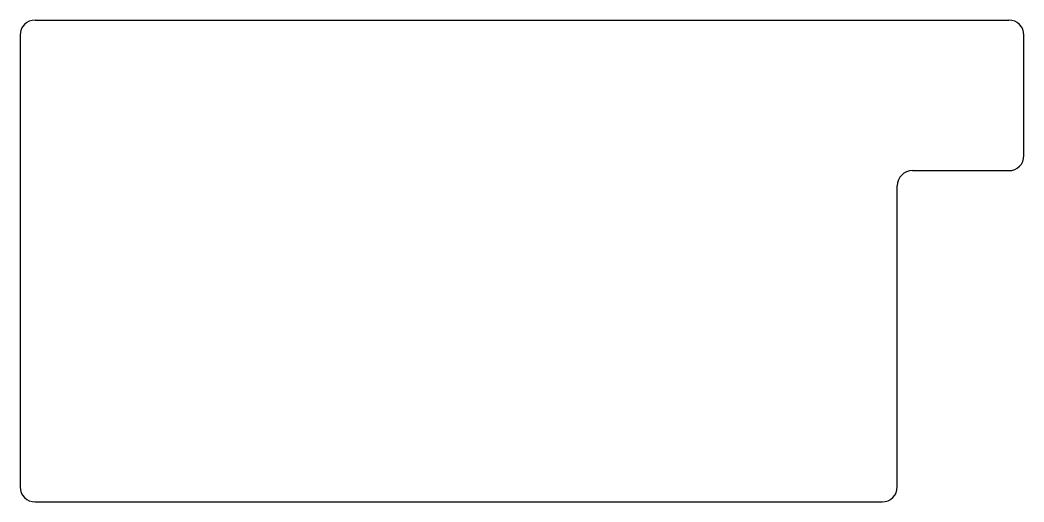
# Model space of a CAD drawing. Header units: millimetres. Extents: x 457.2 to 523.8, y 321.2 to 353.2.
import ezdxf

# ---------------------------------------------------------------- set-up
doc = ezdxf.new("R2010")
doc.units = ezdxf.units.MM

msp = doc.modelspace()

# ---------------------------------------------------------------- linework, layer by layer
for p, q in [((458.162, 353.232), (522.762, 353.232)), ((457.162, 352.232), (457.162, 322.232)), ((523.762, 344.232), (523.762, 352.232)), ((516.362, 343.232), (522.762, 343.232)), ((515.362, 322.232), (515.362, 342.232)), ((458.162, 321.232), (514.362, 321.232))]:
    msp.add_line(p, q)
for centre, start, end in [((458.162, 352.232), 90, 180), ((522.762, 352.232), 0, 90), ((522.762, 344.232), 270, 0), ((516.362, 342.232), 90, 180), ((458.162, 322.232), 180, 270), ((514.362, 322.232), 270, 0)]:
    msp.add_arc(centre, 1, start, end)

doc.saveas('drawing.dxf')
